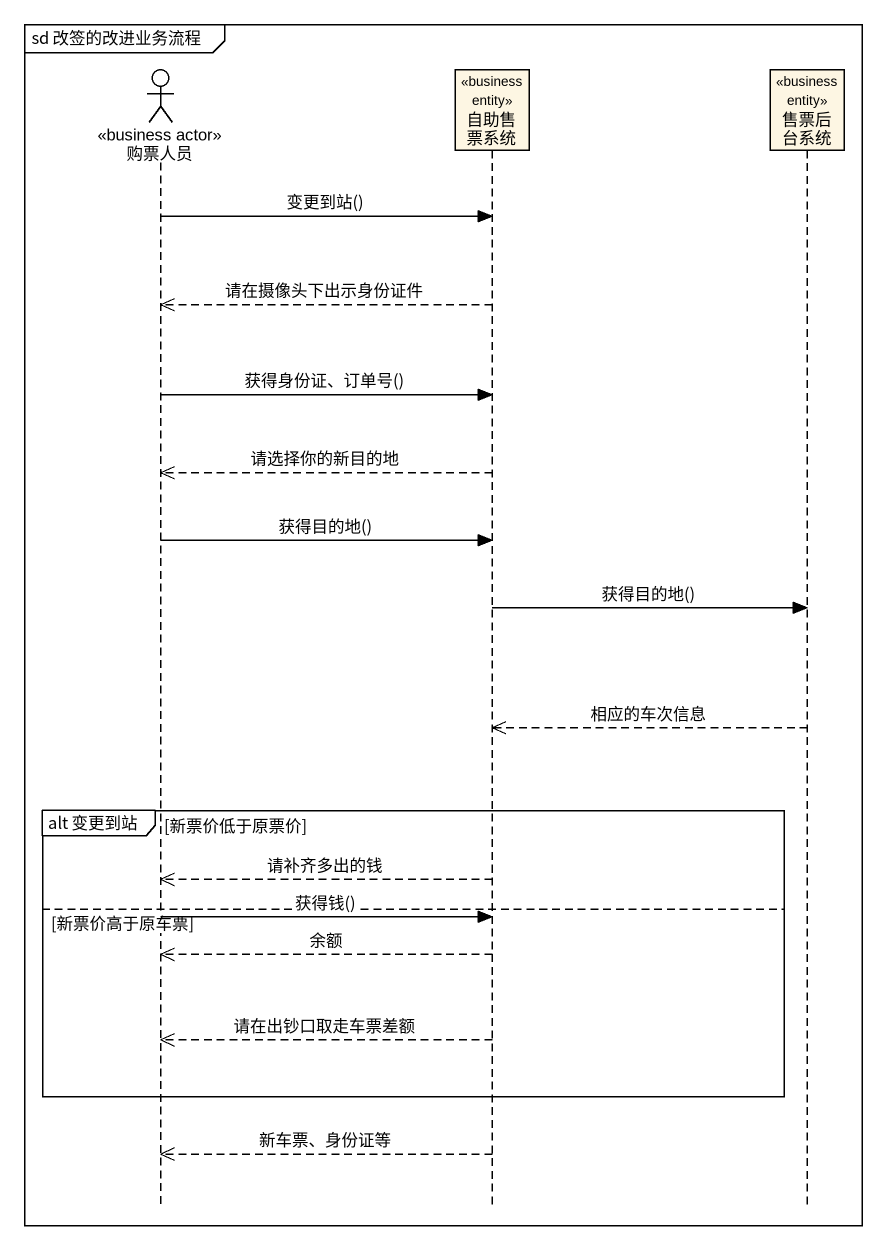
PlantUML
@startuml
mainframe sd 改签的改进业务流程
hide footbox
actor 购票人员 <<business actor>>
participant 自助售票系统 <<business entity>>
participant 售票后台系统 <<business entity>>

购票人员 -> 自助售票系统 : 变更到站()
自助售票系统 -->> 购票人员 : 请在摄像头下出示身份证件
购票人员 -> 自助售票系统 : 获得身份证、订单号()
自助售票系统 -->> 购票人员 : 请选择你的新目的地
购票人员 -> 自助售票系统 : 获得目的地()
自助售票系统 -> 售票后台系统 : 获得目的地()
售票后台系统 -->> 自助售票系统 : 相应的车次信息
group alt 变更到站 [新票价低于原票价]
  自助售票系统 -->> 购票人员 : 请补齐多出的钱
else 新票价高于原车票
  购票人员 -> 自助售票系统 : 获得钱()
  自助售票系统 -->> 购票人员 : 余额
  自助售票系统 -->> 购票人员 : 请在出钞口取走车票差额
end
自助售票系统 -->> 购票人员 : 新车票、身份证等
@enduml
